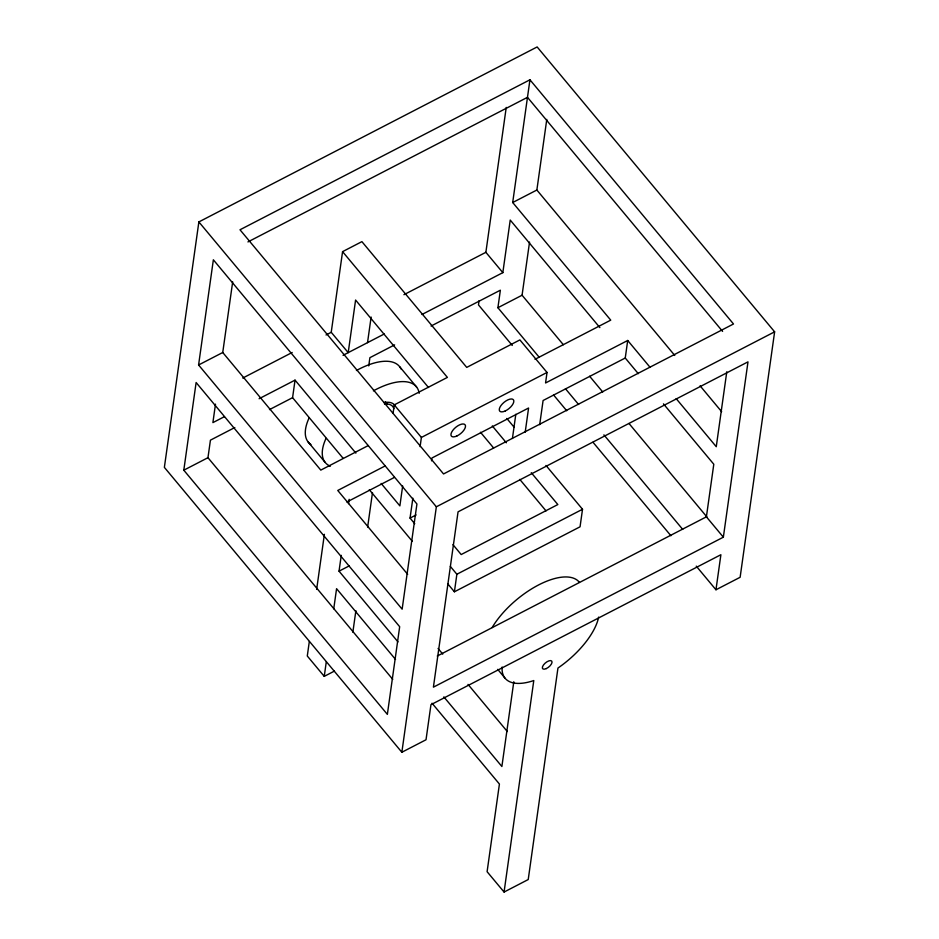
<?xml version="1.0" encoding="UTF-8"?>
<svg xmlns="http://www.w3.org/2000/svg" width="939" height="939" viewBox="0 0 939 939"><rect width="100%" height="100%" fill="white"/><g stroke="black" fill="none" stroke-linecap="round" stroke-linejoin="round"><path stroke-width="1.41" d="M198.868 221.921L164.372 467.376L401.857 752.256L426.024 739.756L430.954 704.684L720.894 554.714L715.964 589.774L740.132 577.285L774.628 331.831L537.143 46.95L198.868 221.921L436.353 506.802L401.857 752.256M183.798 470.193L196.122 382.525L399.674 626.712L387.361 714.368L183.798 470.193L207.965 457.692L210.43 440.156L234.82 427.538M198.587 364.989L213.364 259.798L416.928 503.985L402.138 609.176L198.587 364.989L222.743 352.501L232.672 281.888M215.489 404.146L212.895 422.62L224.444 416.646M343.087 458.255L292.581 397.667L295.046 380.131L259.105 398.723M428.501 387.502L355.588 300.046L348.205 352.641L331.232 332.289L342.571 251.64L361.902 241.64L466.73 367.395L519.889 339.906L547.026 372.454L545.559 382.983L627.71 340.481L650.07 367.325M309.318 641.525L307.288 656.009L324.248 676.362L334.425 671.092M316.654 589.363L324.389 534.314M367.525 342.641L371.128 317.053M324.248 676.362L326.267 661.983M333.744 608.812L336.573 588.694L395.53 659.424M397.995 641.889L339.038 571.158L341.256 555.36M348.522 503.644L349.132 499.325M352.853 632.24L355.881 610.69M367.642 527.061L372.49 492.576M393.065 413.301L394.251 404.885L447.398 377.396L342.571 251.64M402.667 485.991L399.873 505.886L381.152 483.432M414.733 523.716L410.05 518.093L412.855 498.198M420.097 446.647L421.388 437.445L394.251 404.885M431.541 460.838L431.94 457.997L528.587 408.007L525.194 432.175M479.078 300.691L478.479 304.905L512.271 345.435M421.975 314.483L502.834 272.65L485.874 252.309L506.238 107.41M545.993 465.462L582.52 509.267L580.056 526.802L454.406 591.793L456.87 574.257L450.321 566.393M539.186 357.231L497.905 307.722L500.37 290.186L431.06 326.033M502.834 272.65L510.229 220.055L599.868 327.594M535.007 359.308L610.737 320.14L512.694 202.519L529.948 79.792L239.997 229.773L443.548 473.949L733.5 323.978L529.948 79.792M563.353 344.73L522.072 295.222L529.549 242.051M674.754 355.435L536.862 190.03L546.78 119.417M512.424 438.443L515.816 414.275M539.69 424.674L543.094 400.507L625.245 358.017L627.71 340.481M513.797 681.749L501.884 766.506L443.854 696.902M598.659 617.099A59.251 26.515 -39.8 0 1 559.949 666.643L557.954 668.04L528.223 879.55L504.067 892.05L533.786 680.54L531.897 681.162A59.251 26.515 -39.8 0 1 502.13 667.03M723.359 537.178L747.996 361.855L458.056 511.837L433.407 687.16L723.359 537.178L706.398 516.837L713.793 464.242L663.462 403.864M726.786 371.774L716.257 446.706L676.174 398.629M368.734 365.893L369.896 357.677L394.615 344.883M247.931 241.922L527.483 97.327L722.596 331.385M512.694 202.519L536.862 190.03M242.767 378.053L292.205 352.477M326.033 334.977L331.232 332.289M403.911 294.705L485.874 252.309M343.04 355.306L384.286 333.979M269.47 409.615L292.581 397.667M497.905 307.722L522.072 295.222M368.288 445.544L320.798 470.11L222.743 352.501M421.388 437.445L547.026 372.454M385.248 465.897L337.758 490.463L407.667 574.316M346.843 502.013L394.345 477.446M410.05 518.093L416.094 514.971M436.353 506.802L774.628 331.831M339.038 571.158L349.214 565.9M456.87 574.257L582.52 509.267M437.257 656.044L706.398 516.837M700.083 385.823L721.657 411.705M625.245 358.017L638.285 373.675M589.61 376.234L602.744 391.997M629.013 423.501L706.867 516.896M565.454 388.734L578.588 404.486M603.906 434.874L682.712 529.396M553.576 394.979L566.722 410.742M593.002 442.269L670.916 535.735M696.257 566.135L715.964 589.774M506.802 418.442L514.29 427.421M492.306 425.942L506.344 442.785M531.274 472.693L557.836 504.56L461.19 554.55L452.95 544.655M480.486 432.257L493.597 447.973M519.807 479.418L546.017 510.863M399.662 366.715L416.623 387.068M385.307 401.798L387.15 404.016M295.046 380.131L355.881 453.114M369.285 489.677L412.315 541.298M447.856 583.941L454.406 591.793M308.074 441.893L325.035 462.246M497.705 669.366L504.842 677.935M438.067 648.473L442.75 654.096M468.021 684.402L507.33 731.551M432.034 703.205L499.419 784.042L487.095 871.697L504.067 892.05M207.965 457.692L392.76 679.366M492.095 627.604A59.251 26.515 -39.8 0 1 538.599 584.938A59.251 26.515 -39.8 0 1 579.469 582.415M373.382 390.859A59.251 26.515 -39.8 0 1 419.181 393.3M330.352 466.225A59.251 26.515 -39.8 0 1 326.021 438.396M383.887 402.62A30.811 13.792 -39.8 0 1 395.026 405.671M356.421 370.506A59.251 26.515 -39.8 0 1 401.023 368.957M310.95 444.57A59.251 26.515 -39.8 0 1 309.048 418.043M384.532 404.075A28.44 12.735 -39.8 0 1 393.864 408.747M546.298 668.591A5.927 2.653 -39.8 0 0 551.768 661.138A5.927 2.653 -39.8 0 0 543.493 664.953A5.927 2.653 -39.8 0 0 546.298 668.591M505.217 410.977A8.885 3.979 -39.8 0 0 513.422 399.791A8.885 3.979 -39.8 0 0 501.003 405.519A8.885 3.979 -39.8 0 0 505.217 410.977M456.894 435.978A8.885 3.979 -39.8 0 0 465.098 424.792A8.885 3.979 -39.8 0 0 452.68 430.52A8.885 3.979 -39.8 0 0 456.894 435.978"/></g></svg>
